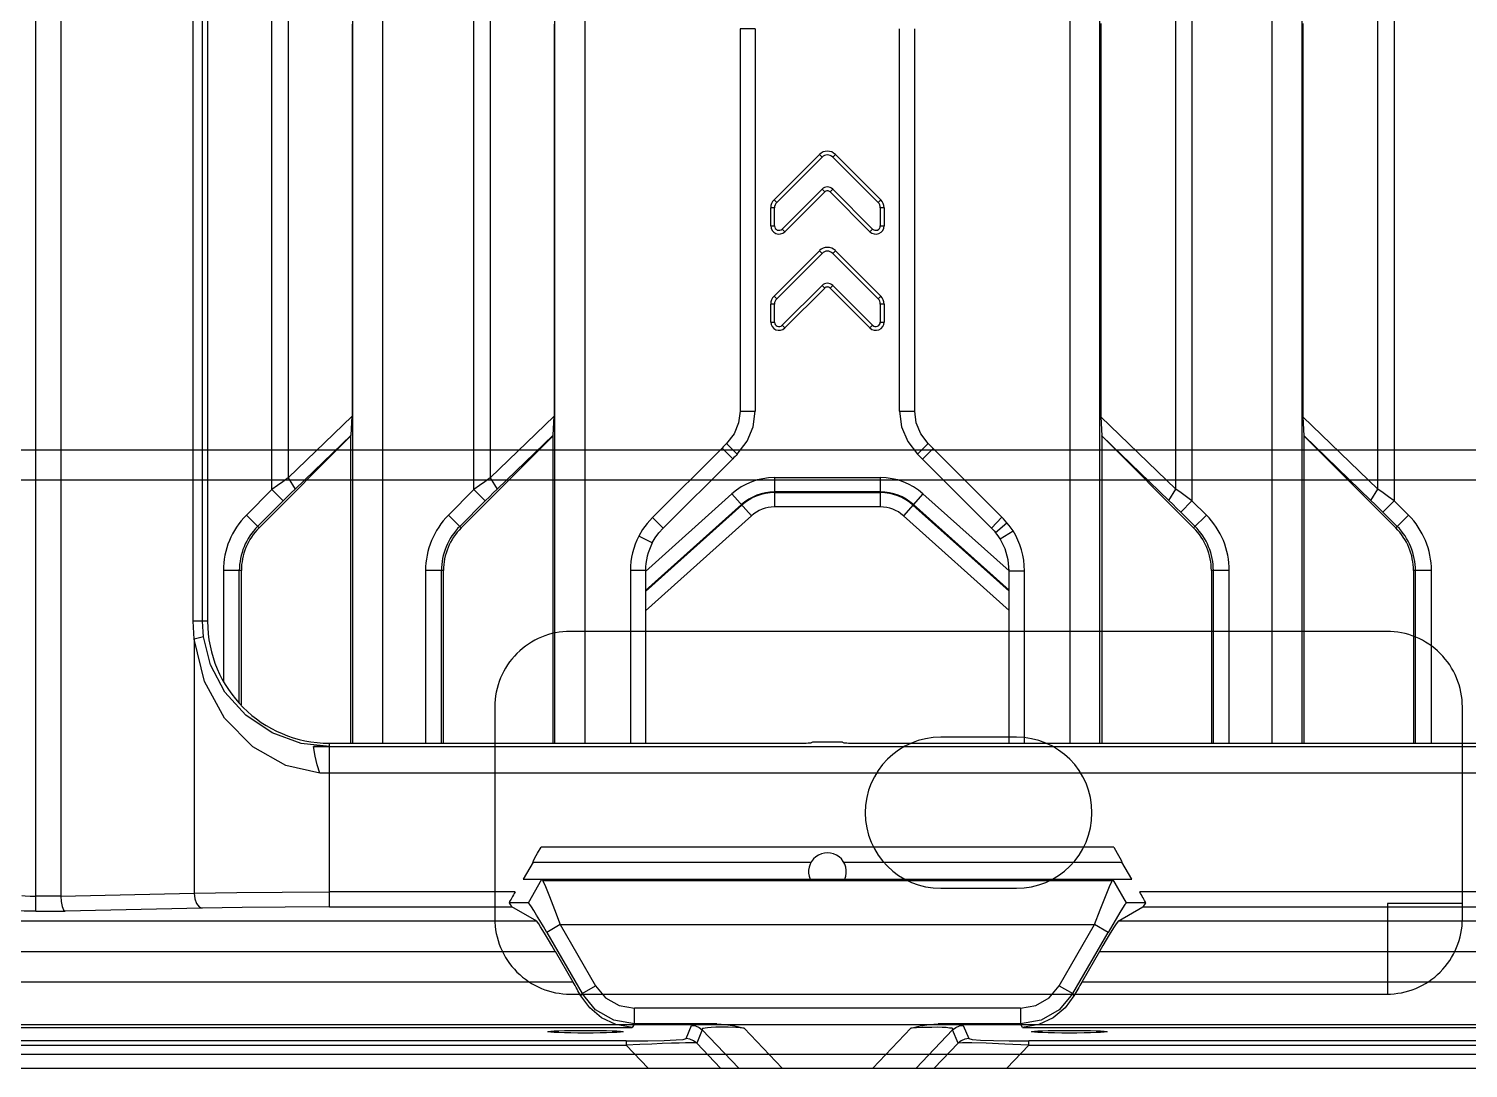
# Model space of a CAD drawing. Header units: millimetres. Extents: x -3132 to 28633, y 682 to 5849.
# Drawn here: x 24383.1 to 24478.3, y 2085.7 to 2154.5 of the extents above; entities that cross this region are included whole.
import ezdxf

# ---------------------------------------------------------------- set-up
doc = ezdxf.new("R2010")
doc.units = ezdxf.units.MM
doc.layers.add('02___PRT_ALL_AXES', color=7, linetype='Continuous')

# ---------------------------------------------------------------- blocks, each defined once
blk = doc.blocks.new('rtjg')
at = {"linetype": 'Continuous'}
for p, q in [((18562.022, 1774.196), (18562.022, 2753.423)), ((18563.689, 2752.418), (18563.689, 1775.201)), ((18630.42, 2008.896), (18630.42, 1785.309)), ((18643.79, 2008.896), (18643.79, 1785.309)), ((18632.413, 1785.309), (18632.413, 2007.989)), ((18645.783, 1785.309), (18645.783, 2007.989)), ((18572.441, 1793.376), (18572.441, 1985.727)), ((18598.358, 1785.309), (18598.358, 1985.657)), ((18596.361, 1785.309), (18596.361, 1983.66)), ((18584.988, 1785.309), (18584.988, 1972.287)), ((18582.991, 1785.309), (18582.991, 1970.29)), ((18573.058, 1793.376), (18573.058, 1965.125)), ((18573.389, 1958.627), (18573.389, 1793.376)), ((18577.642, 1802.082), (18577.642, 1837.75)), ((18591.012, 1802.082), (18591.012, 1837.75)), ((18637.434, 1802.117), (18637.434, 1837.715)), ((18638.503, 1838.488), (18638.503, 1801.344)), ((18650.804, 1802.117), (18650.804, 1837.715)), ((18651.873, 1838.488), (18651.873, 1801.344)), ((18578.711, 1836.977), (18578.711, 1802.855)), ((18592.081, 1836.977), (18592.081, 1802.855)), ((18582.952, 1832.882), (18582.952, 1806.95)), ((18596.322, 1832.882), (18596.322, 1806.95)), ((18632.473, 1832.924), (18632.473, 1806.908)), ((18645.843, 1832.924), (18645.843, 1806.908)), ((18608.612, 1832.568), (18608.612, 1807.264)), ((18609.612, 1832.567), (18608.612, 1832.567)), ((18609.612, 1832.567), (18609.612, 1807.263)), ((18619.163, 1807.264), (18619.164, 1832.568)), ((18620.164, 1807.264), (18620.164, 1832.568)), ((18613.859, 1824.254), (18610.859, 1821.254)), ((18614.035, 1824.077), (18613.859, 1824.254)), ((18614.919, 1824.254), (18614.742, 1824.077)), ((18617.919, 1821.254), (18614.919, 1824.254)), ((18611.035, 1821.077), (18614.035, 1824.077)), ((18614.742, 1824.077), (18617.742, 1821.077)), ((18614.035, 1821.956), (18611.401, 1819.322)), ((18611.578, 1819.145), (18614.212, 1821.779)), ((18614.212, 1821.779), (18614.035, 1821.956)), ((18614.742, 1821.956), (18614.566, 1821.779)), ((18614.566, 1821.779), (18617.2, 1819.145)), ((18617.377, 1819.322), (18614.742, 1821.956)), ((18610.889, 1820.724), (18610.639, 1820.724)), ((18610.639, 1819.534), (18610.639, 1820.724)), ((18610.859, 1821.254), (18611.035, 1821.077)), ((18610.889, 1819.534), (18610.889, 1820.724)), ((18617.742, 1821.077), (18617.919, 1821.254)), ((18618.139, 1820.724), (18617.889, 1820.724)), ((18617.889, 1820.724), (18617.889, 1819.534)), ((18618.139, 1820.724), (18618.139, 1819.534)), ((18610.639, 1819.534), (18610.889, 1819.534)), ((18617.889, 1819.534), (18618.139, 1819.534)), ((18611.401, 1819.322), (18611.578, 1819.145)), ((18617.2, 1819.145), (18617.377, 1819.322)), ((18613.859, 1817.89), (18610.859, 1814.89)), ((18611.035, 1814.713), (18614.035, 1817.713)), ((18614.035, 1817.713), (18613.859, 1817.89)), ((18614.919, 1817.89), (18614.742, 1817.713)), ((18614.742, 1817.713), (18617.742, 1814.713)), ((18617.919, 1814.89), (18614.919, 1817.89)), ((18610.859, 1814.89), (18611.035, 1814.713)), ((18614.035, 1815.592), (18611.401, 1812.958)), ((18611.578, 1812.781), (18614.212, 1815.415)), ((18614.212, 1815.415), (18614.035, 1815.592)), ((18614.742, 1815.592), (18614.566, 1815.415)), ((18614.566, 1815.415), (18617.2, 1812.781)), ((18617.377, 1812.958), (18614.742, 1815.592)), ((18617.742, 1814.713), (18617.919, 1814.89)), ((18610.889, 1814.36), (18610.639, 1814.36)), ((18610.639, 1813.17), (18610.639, 1814.36)), ((18610.889, 1813.17), (18610.889, 1814.36)), ((18618.139, 1814.36), (18617.889, 1814.36)), ((18617.889, 1814.36), (18617.889, 1813.17)), ((18618.139, 1814.36), (18618.139, 1813.17)), ((18610.639, 1813.17), (18610.889, 1813.17)), ((18611.401, 1812.958), (18611.578, 1812.781)), ((18617.2, 1812.781), (18617.377, 1812.958)), ((18617.889, 1813.17), (18618.139, 1813.17)), ((18608.612, 1807.263), (18609.612, 1807.263)), ((18619.163, 1807.264), (18620.163, 1807.264)), ((18582.952, 1806.95), (18578.711, 1802.855)), ((18582.884, 1805.693), (18582.952, 1806.95)), ((18596.322, 1806.95), (18592.081, 1802.855)), ((18596.254, 1805.693), (18596.322, 1806.95)), ((18637.434, 1802.117), (18632.473, 1806.908)), ((18632.473, 1806.908), (18632.542, 1805.64)), ((18650.804, 1802.117), (18645.843, 1806.908)), ((18645.843, 1806.908), (18645.912, 1805.64)), ((18576.795, 1799.554), (18582.849, 1805.609)), ((18579.174, 1802.11), (18582.884, 1805.693)), ((18582.849, 1805.609), (18582.884, 1805.693)), ((18582.849, 1805.609), (18582.849, 1785.309)), ((18590.165, 1799.554), (18596.219, 1805.609)), ((18592.544, 1802.11), (18596.254, 1805.693)), ((18596.219, 1805.609), (18596.254, 1805.693)), ((18596.219, 1805.609), (18596.219, 1785.309)), ((18632.547, 1805.644), (18636.972, 1801.372)), ((18632.558, 1805.618), (18638.613, 1799.554)), ((18632.558, 1785.309), (18632.558, 1805.618)), ((18645.917, 1805.644), (18650.342, 1801.372)), ((18645.928, 1805.618), (18651.983, 1799.554)), ((18645.928, 1785.309), (18645.928, 1805.618)), ((18607.418, 1804.831), (18602.825, 1800.25)), ((18608.124, 1804.123), (18607.418, 1804.831)), ((18608.43, 1804.426), (18607.722, 1805.132)), ((18620.351, 1804.419), (18621.059, 1805.125)), ((18621.385, 1804.801), (18620.678, 1804.094)), ((18625.928, 1800.258), (18621.385, 1804.801)), ((18603.526, 1799.537), (18608.124, 1804.123)), ((18620.678, 1804.094), (18625.232, 1799.54)), ((18578.711, 1802.855), (18579.174, 1802.11)), ((18592.081, 1802.855), (18592.544, 1802.11)), ((18610.888, 1802.878), (18617.897, 1802.878)), ((18610.888, 1802.878), (18610.888, 1800.936)), ((18617.897, 1800.936), (18617.897, 1802.878)), ((18577.642, 1802.082), (18575.955, 1800.394)), ((18578.387, 1801.337), (18577.642, 1802.082)), ((18591.012, 1802.082), (18589.325, 1800.394)), ((18591.757, 1801.337), (18591.012, 1802.082)), ((18608.069, 1801.799), (18602.359, 1796.675)), ((18609.366, 1800.354), (18608.069, 1801.799)), ((18617.897, 1801.929), (18610.888, 1801.929)), ((18610.888, 1801.885), (18617.897, 1801.885)), ((18620.711, 1801.803), (18619.416, 1800.356)), ((18626.419, 1796.706), (18620.711, 1801.803)), ((18636.972, 1801.372), (18637.434, 1802.117)), ((18650.342, 1801.372), (18650.804, 1802.117)), ((18576.7, 1799.649), (18578.387, 1801.337)), ((18590.07, 1799.649), (18591.757, 1801.337)), ((18608.703, 1801.093), (18602.359, 1795.401)), ((18602.359, 1795.341), (18608.732, 1801.06)), ((18617.897, 1800.936), (18610.888, 1800.936)), ((18620.049, 1801.063), (18626.419, 1795.365)), ((18626.419, 1795.424), (18620.078, 1801.096)), ((18638.503, 1801.344), (18637.758, 1800.599)), ((18638.708, 1799.649), (18637.758, 1800.599)), ((18639.453, 1800.394), (18638.503, 1801.344)), ((18651.873, 1801.344), (18651.128, 1800.599)), ((18652.078, 1799.649), (18651.128, 1800.599)), ((18652.823, 1800.394), (18651.873, 1801.344)), ((18575.955, 1800.394), (18576.795, 1799.554)), ((18589.325, 1800.394), (18590.165, 1799.554)), ((18602.359, 1794.067), (18609.366, 1800.354)), ((18603.526, 1799.537), (18602.825, 1800.25)), ((18619.416, 1800.356), (18626.419, 1794.092)), ((18625.232, 1799.54), (18625.928, 1800.258)), ((18625.499, 1799.251), (18626.265, 1799.894)), ((18638.613, 1799.554), (18639.453, 1800.394)), ((18651.983, 1799.554), (18652.823, 1800.394)), ((18602.806, 1798.563), (18601.914, 1799.015)), ((18625.821, 1798.826), (18626.667, 1799.361)), ((18575.623, 1796.726), (18574.435, 1796.726)), ((18574.435, 1796.726), (18574.435, 1789.427)), ((18575.489, 1788.014), (18575.489, 1796.726)), ((18575.623, 1787.839), (18575.623, 1796.726)), ((18588.993, 1796.726), (18587.805, 1796.726)), ((18587.805, 1796.726), (18587.805, 1785.309)), ((18588.859, 1785.309), (18588.859, 1796.726)), ((18588.993, 1785.309), (18588.993, 1796.726)), ((18602.359, 1796.726), (18601.359, 1796.726)), ((18601.359, 1796.726), (18601.359, 1785.309)), ((18602.359, 1796.726), (18602.359, 1785.309)), ((18626.419, 1796.706), (18627.419, 1796.715)), ((18626.419, 1785.309), (18626.419, 1796.706)), ((18627.419, 1785.309), (18627.419, 1796.712)), ((18640.973, 1796.726), (18639.785, 1796.726)), ((18639.785, 1796.726), (18639.785, 1785.309)), ((18639.919, 1785.309), (18639.919, 1796.726)), ((18640.973, 1785.309), (18640.973, 1796.726)), ((18654.343, 1796.726), (18653.155, 1796.726)), ((18653.155, 1796.726), (18653.155, 1785.309)), ((18653.289, 1785.309), (18653.289, 1796.726)), ((18654.343, 1785.309), (18654.343, 1796.726)), ((18573.389, 1793.376), (18572.441, 1793.376)), ((18573.124, 1792.337), (18572.512, 1792.181)), ((18572.512, 1792.181), (18572.512, 1775.391)), ((18581.455, 1785.309), (18612.315, 1785.309)), ((18581.455, 1785.092), (18581.455, 1785.309)), ((18613.402, 1785.379), (18613.306, 1785.341)), ((18615.376, 1785.379), (18613.402, 1785.379)), ((18615.376, 1785.379), (18615.471, 1785.341)), ((18616.463, 1785.309), (18681.904, 1785.309)), ((18580.392, 1785.088), (18581.455, 1785.089)), ((18581.455, 1785.089), (18665.031, 1785.089)), ((18581.455, 1774.476), (18581.455, 1785.089)), ((18581.455, 1783.335), (18580.82, 1783.334)), ((18665.031, 1783.335), (18581.455, 1783.335)), ((18633.328, 1778.442), (18595.45, 1778.442)), ((18594.915, 1777.447), (18594.257, 1776.309)), ((18594.915, 1777.447), (18613.313, 1777.447)), ((18615.464, 1777.447), (18633.863, 1777.447)), ((18634.52, 1776.309), (18633.863, 1777.447)), ((18594.257, 1776.309), (18634.52, 1776.309)), ((18594.611, 1774.756), (18595.508, 1776.309)), ((18633.216, 1776.212), (18595.562, 1776.212)), ((18595.562, 1776.212), (18595.735, 1775.823)), ((18634.166, 1774.756), (18633.27, 1776.309)), ((18563.689, 1775.196), (18562.022, 1775.196)), ((18563.689, 1775.201), (18572.512, 1775.391)), ((18563.689, 1775.201), (18563.713, 1774.827)), ((18593.735, 1775.475), (18581.455, 1775.475)), ((18594.611, 1774.756), (18593.332, 1774.756)), ((18635.446, 1774.756), (18634.166, 1774.756)), ((18672.891, 1775.475), (18635.043, 1775.475)), ((18562.022, 1774.196), (18563.973, 1774.196)), ((18573.038, 1774.392), (18563.973, 1774.196)), ((18581.455, 1774.476), (18593.521, 1774.476)), ((18595.16, 1773.529), (18593.521, 1774.476)), ((18633.618, 1773.529), (18635.257, 1774.476)), ((18635.257, 1774.476), (18672.891, 1774.476)), ((18595.16, 1773.529), (18383.618, 1773.529)), ((18596.721, 1773.309), (18595.825, 1772.792)), ((18596.721, 1773.309), (18632.057, 1773.309)), ((18596.721, 1773.309), (18599.058, 1769.261)), ((18629.719, 1769.261), (18632.057, 1773.309)), ((18632.953, 1772.792), (18632.057, 1773.309)), ((18697.487, 1773.529), (18633.618, 1773.529)), ((18595.825, 1772.792), (18598.162, 1768.743)), ((18630.616, 1768.743), (18632.953, 1772.792)), ((18382.386, 1771.53), (18596.392, 1771.53)), ((18597.563, 1769.502), (18596.392, 1771.53)), ((18632.386, 1771.53), (18631.215, 1769.502)), ((18632.386, 1771.53), (18699.585, 1771.53)), ((18597.563, 1769.502), (18381.215, 1769.502)), ((18598.162, 1768.743), (18599.058, 1769.261)), ((18629.719, 1769.261), (18630.616, 1768.743)), ((18701.613, 1769.502), (18631.215, 1769.502)), ((18598.079, 1768.599), (18598.162, 1768.743)), ((18630.616, 1768.743), (18630.699, 1768.599)), ((18627.154, 1767.779), (18601.624, 1767.779)), ((18601.624, 1766.744), (18601.624, 1767.779)), ((18627.154, 1767.779), (18627.154, 1766.744)), ((18377.293, 1766.504), (18601.485, 1766.504)), ((18601.624, 1766.744), (18601.485, 1766.504)), ((18607.072, 1766.744), (18601.624, 1766.744)), ((18605.039, 1765.764), (18605.401, 1766.637)), ((18606.107, 1766.344), (18605.746, 1765.472)), ((18608.521, 1763.809), (18606.107, 1766.344)), ((18608.875, 1766.454), (18611.394, 1763.809)), ((18617.384, 1763.809), (18619.902, 1766.454)), ((18622.671, 1766.344), (18620.257, 1763.809)), ((18627.154, 1766.744), (18621.705, 1766.744)), ((18623.032, 1765.472), (18622.671, 1766.344)), ((18623.377, 1766.637), (18623.739, 1765.764)), ((18627.293, 1766.504), (18627.154, 1766.744)), ((18627.293, 1766.504), (18701.613, 1766.504)), ((18601.077, 1765.623), (18377.701, 1765.623)), ((18377.701, 1765.331), (18601.077, 1765.331)), ((18601.077, 1765.623), (18601.077, 1765.331)), ((18602.523, 1763.809), (18601.077, 1765.331)), ((18605.746, 1765.472), (18607.326, 1763.809)), ((18621.452, 1763.809), (18623.032, 1765.472)), ((18627.701, 1765.331), (18626.254, 1763.809)), ((18711.661, 1765.623), (18627.701, 1765.623)), ((18627.701, 1765.331), (18627.701, 1765.623)), ((18627.701, 1765.331), (18711.661, 1765.331)), ((18239.389, 1763.809), (18739.389, 1763.809))]:
    blk.add_line(p, q, dxfattribs=at)
for points in [[(18608.612, 1807.264), (18608.511, 1806.503), (18608.213, 1805.779), (18607.722, 1805.132)], [(18608.43, 1804.426), (18609.08, 1805.281), (18609.478, 1806.245), (18609.612, 1807.264)], [(18619.164, 1807.264), (18619.299, 1806.242), (18619.698, 1805.275), (18620.351, 1804.419)], [(18621.059, 1805.125), (18620.564, 1805.775), (18620.265, 1806.501), (18620.164, 1807.264)], [(18632.553, 1805.614), (18632.55, 1805.625), (18632.55, 1805.633), (18632.547, 1805.644)], [(18645.923, 1805.614), (18645.92, 1805.625), (18645.92, 1805.633), (18645.917, 1805.644)], [(18578.711, 1802.855), (18578.361, 1802.605), (18578.005, 1802.347), (18577.642, 1802.082)], [(18592.081, 1802.855), (18591.731, 1802.605), (18591.375, 1802.347), (18591.012, 1802.082)], [(18578.387, 1801.337), (18578.657, 1801.605), (18578.92, 1801.863), (18579.174, 1802.11)], [(18591.757, 1801.337), (18592.027, 1801.605), (18592.29, 1801.863), (18592.544, 1802.11)], [(18638.503, 1801.344), (18638.141, 1801.609), (18637.784, 1801.867), (18637.434, 1802.117)], [(18651.873, 1801.344), (18651.511, 1801.609), (18651.154, 1801.867), (18650.804, 1802.117)], [(18636.972, 1801.372), (18637.226, 1801.125), (18637.488, 1800.867), (18637.758, 1800.599)], [(18650.342, 1801.372), (18650.596, 1801.125), (18650.858, 1800.867), (18651.128, 1800.599)], [(18602.825, 1800.25), (18602.459, 1799.851), (18602.155, 1799.436), (18601.914, 1799.015)], [(18602.806, 1798.563), (18602.997, 1798.896), (18603.237, 1799.222), (18603.526, 1799.537)], [(18625.232, 1799.54), (18625.322, 1799.449), (18625.411, 1799.352), (18625.499, 1799.251)], [(18626.265, 1799.894), (18626.154, 1800.022), (18626.043, 1800.142), (18625.928, 1800.258)], [(18626.666, 1799.361), (18626.543, 1799.539), (18626.41, 1799.716), (18626.265, 1799.894)], [(18625.82, 1798.825), (18625.722, 1798.969), (18625.617, 1799.107), (18625.499, 1799.251)], [(18626.419, 1796.706), (18626.352, 1797.448), (18626.152, 1798.16), (18625.82, 1798.825)], [(18572.512, 1792.181), (18572.473, 1792.578), (18572.449, 1792.976), (18572.441, 1793.376)], [(18573.124, 1792.337), (18573.087, 1792.681), (18573.065, 1793.028), (18573.058, 1793.376)], [(18580.82, 1783.334), (18578.576, 1783.843), (18576.376, 1785.07), (18574.508, 1786.964), (18573.18, 1789.395), (18572.512, 1792.181)], [(18581.455, 1785.092), (18579.588, 1785.3), (18577.652, 1785.992), (18575.912, 1787.156), (18574.53, 1788.694), (18573.587, 1790.484), (18573.124, 1792.337)], [(18581.455, 1785.092), (18581.102, 1785.092), (18580.748, 1785.091), (18580.392, 1785.088)], [(18580.821, 1783.335), (18580.647, 1783.868), (18580.509, 1784.448), (18580.392, 1785.088)], [(18594.912, 1777.442), (18594.943, 1777.521), (18595.046, 1777.722), (18595.219, 1778.037), (18595.45, 1778.442)], [(18633.328, 1778.442), (18633.556, 1778.042), (18633.732, 1777.722), (18633.836, 1777.519), (18633.865, 1777.443)], [(18595.558, 1776.212), (18595.546, 1776.242), (18595.541, 1776.275), (18595.542, 1776.309)], [(18595.735, 1775.823), (18596.003, 1775.166), (18596.341, 1774.302), (18596.721, 1773.309)], [(18632.057, 1773.309), (18632.432, 1774.29), (18632.773, 1775.162), (18633.044, 1775.827), (18633.216, 1776.212)], [(18633.236, 1776.309), (18633.237, 1776.275), (18633.231, 1776.242), (18633.22, 1776.212)], [(18561.105, 1775.238), (18561.324, 1775.215), (18561.645, 1775.201), (18562.022, 1775.196)], [(18563.713, 1774.827), (18563.774, 1774.508), (18563.863, 1774.288), (18563.973, 1774.196)], [(18572.512, 1775.391), (18575.319, 1775.437), (18578.334, 1775.465), (18581.455, 1775.475)], [(18572.512, 1775.391), (18572.555, 1775.021), (18572.666, 1774.706), (18572.835, 1774.481), (18573.038, 1774.392)], [(18595.825, 1772.792), (18595.599, 1773.18), (18595.369, 1773.57), (18595.153, 1773.93), (18594.964, 1774.238), (18594.814, 1774.476), (18594.705, 1774.641), (18594.638, 1774.733), (18594.611, 1774.756)], [(18634.166, 1774.756), (18634.068, 1774.634), (18633.807, 1774.227), (18633.416, 1773.583), (18632.953, 1772.792)], [(18562.022, 1774.196), (18561.267, 1774.201), (18560.627, 1774.216), (18560.189, 1774.238)], [(18581.455, 1774.476), (18578.518, 1774.466), (18575.68, 1774.438), (18573.038, 1774.392)], [(18599.058, 1769.261), (18599.718, 1768.474), (18600.614, 1767.957), (18601.624, 1767.779)], [(18627.154, 1767.779), (18628.164, 1767.957), (18629.06, 1768.474), (18629.719, 1769.261)], [(18601.485, 1766.504), (18600.404, 1766.691), (18599.452, 1767.141), (18598.666, 1767.797), (18598.079, 1768.599)], [(18601.624, 1766.744), (18600.257, 1766.986), (18599.055, 1767.68), (18598.162, 1768.743)], [(18630.616, 1768.743), (18629.723, 1767.68), (18628.521, 1766.986), (18627.154, 1766.744)], [(18630.699, 1768.599), (18630.112, 1767.797), (18629.325, 1767.141), (18628.373, 1766.691), (18627.293, 1766.504)], [(18605.401, 1766.637), (18605.632, 1766.685), (18606.205, 1766.72), (18607.072, 1766.744)], [(18605.401, 1766.637), (18605.658, 1766.603), (18605.899, 1766.504), (18606.107, 1766.344)], [(18608.875, 1766.454), (18608.334, 1766.496), (18607.835, 1766.532), (18607.402, 1766.514), (18607.017, 1766.517), (18606.694, 1766.507), (18606.455, 1766.487), (18606.3, 1766.463), (18606.201, 1766.435), (18606.116, 1766.428), (18606.097, 1766.387), (18606.107, 1766.344)], [(18607.072, 1766.744), (18607.655, 1766.709), (18608.26, 1766.608), (18608.875, 1766.454)], [(18619.902, 1766.454), (18620.518, 1766.608), (18621.123, 1766.709), (18621.705, 1766.744)], [(18622.671, 1766.344), (18622.676, 1766.404), (18622.623, 1766.459), (18622.456, 1766.467), (18622.254, 1766.495), (18621.977, 1766.512), (18621.642, 1766.517), (18621.303, 1766.513), (18620.968, 1766.502), (18620.638, 1766.511), (18620.285, 1766.484), (18619.902, 1766.454)], [(18621.705, 1766.744), (18622.589, 1766.72), (18623.155, 1766.684), (18623.377, 1766.637)], [(18622.671, 1766.344), (18622.877, 1766.502), (18623.117, 1766.602), (18623.377, 1766.637)], [(18601.077, 1765.623), (18602.503, 1765.63), (18603.584, 1765.65), (18604.387, 1765.68), (18604.856, 1765.717), (18605.039, 1765.764)], [(18605.746, 1765.472), (18605.611, 1765.485), (18605.359, 1765.49), (18605.012, 1765.487), (18604.579, 1765.477), (18604.066, 1765.462), (18603.467, 1765.44), (18602.775, 1765.411), (18601.98, 1765.375), (18601.077, 1765.331)], [(18605.746, 1765.472), (18605.54, 1765.63), (18605.299, 1765.73), (18605.039, 1765.764)], [(18623.739, 1765.764), (18623.481, 1765.731), (18623.24, 1765.631), (18623.032, 1765.472)], [(18627.701, 1765.331), (18626.125, 1765.406), (18624.891, 1765.456), (18623.937, 1765.484), (18623.327, 1765.489), (18623.032, 1765.472)], [(18623.739, 1765.764), (18623.964, 1765.712), (18624.518, 1765.673), (18625.372, 1765.645), (18626.408, 1765.629), (18627.701, 1765.623)]]:
    blk.add_lwpolyline(points, dxfattribs=at)
for centre, radius, start, end in [((18614.389, 1823.724), 0.75, 45.00003, 134.99998), ((18614.389, 1823.724), 0.5, 45.00005, 134.99998), ((18614.389, 1821.602), 0.5, 44.99999, 134.99998), ((18614.389, 1821.602), 0.25, 44.99997, 134.99998), ((18611.389, 1820.724), 0.75, 135, 179.99994), ((18611.389, 1820.724), 0.5, 135, 179.99995), ((18617.389, 1820.724), 0.5, 0, 44.99999), ((18617.389, 1820.724), 0.75, 0, 44.99999), ((18611.189, 1819.534), 0.55, 180.00004, 315), ((18611.189, 1819.534), 0.3, 180.00002, 315), ((18617.589, 1819.534), 0.55, 225.00013, 0), ((18617.589, 1819.534), 0.3, 225.00005, 0), ((18614.389, 1817.36), 0.75, 45.00003, 134.99998), ((18614.389, 1817.36), 0.5, 45.00005, 134.99998), ((18614.389, 1815.238), 0.5, 44.99999, 134.99998), ((18611.389, 1814.36), 0.75, 135, 179.99994), ((18614.389, 1815.238), 0.25, 44.99997, 134.99998), ((18617.389, 1814.36), 0.75, 0, 44.99999), ((18611.389, 1814.36), 0.5, 135, 179.99995), ((18617.389, 1814.36), 0.5, 0, 44.99999), ((18611.189, 1813.17), 0.55, 180.00004, 315), ((18611.189, 1813.17), 0.3, 180.00002, 315), ((18617.589, 1813.17), 0.55, 225.00013, 0), ((18617.589, 1813.17), 0.3, 225.00005, 0), ((18663.686, 1748.415), 79.68, 134.61732, 134.92528), ((18663.686, 1748.415), 78.68, 134.61137, 134.92528), ((18564.869, 1748.286), 78.925, 44.99933, 45.33387), ((18564.869, 1748.286), 79.925, 44.99933, 45.3289), ((18610.888, 1798.657), 4.221, 90, 131.89966), ((18617.897, 1798.657), 4.221, 48.18708, 90), ((18610.888, 1798.657), 3.272, 90, 131.89966), ((18610.888, 1798.657), 3.228, 90, 131.89966), ((18617.897, 1798.657), 3.272, 48.18708, 90), ((18617.897, 1798.657), 3.228, 48.18708, 90), ((18610.888, 1798.657), 2.279, 90, 131.89966), ((18617.897, 1798.657), 2.279, 48.18708, 90), ((18579.623, 1796.726), 5.188, 135, 180), ((18579.623, 1796.726), 4.134, 135, 180), ((18579.623, 1796.726), 4, 135, 180), ((18592.993, 1796.726), 5.188, 135, 180), ((18592.993, 1796.726), 4.134, 135, 180), ((18592.993, 1796.726), 4, 135, 180), ((18635.785, 1796.726), 4, 0, 45.00069), ((18635.785, 1796.726), 4.134, 0.00001, 44.99999), ((18635.785, 1796.726), 5.188, 0.00001, 44.99999), ((18649.155, 1796.726), 4, 0, 45.00069), ((18649.155, 1796.726), 4.134, 0.00001, 44.99999), ((18649.155, 1796.726), 5.188, 0.00001, 44.99999), ((18606.359, 1796.726), 5, 152.75191, 180), ((18606.359, 1796.726), 4, 152.65263, 179.99999), ((18622.419, 1796.726), 4.999, 359.84083, 31.81758), ((18581.455, 1793.376), 8.066, 180, 270), ((18614.389, 1776.809), 1.25, 336.42182, 203.57818)]:
    blk.add_arc(centre, radius, start, end, dxfattribs=at)
for centre, major_axis, ratio, start_param, end_param in [((18612.315, 1785.344), (0.996, 0), 0.034921, -1.570796, -0.087266), ((18616.463, 1785.344), (0.996, 0), 0.034921, -3.054326, -1.570796), ((18593.775, 1775.475), (0.579, 1), 0.030215, -4.694904, -3.893281), ((18592.945, 1775.475), (-0.578, 1), 0.030233, -3.92824, -3.193974), ((18635.003, 1775.475), (-0.579, 1), 0.030215, -2.389905, -1.588282), ((18635.833, 1775.475), (0.578, 1), 0.030233, -3.089211, -2.354945), ((18596.311, 1771.53), (-1.156, 2), 0.030233, -1.588271, -0.052381), ((18632.467, 1771.53), (1.156, 2), 0.030233, 0.052381, 1.588271), ((18597.442, 1769.502), (-1.734, 3), 0.030233, -1.894063, -1.588271), ((18631.336, 1769.502), (1.734, 3), 0.030233, -4.694914, -4.389123)]:
    blk.add_ellipse(centre, major_axis=major_axis, ratio=ratio, start_param=start_param, end_param=end_param, dxfattribs=at)
for centre in [(18598.389, 1766.224), (18630.389, 1766.224)]:
    blk.add_ellipse(centre, major_axis=(2.5, 0), ratio=0.034921, dxfattribs=at)
blk = doc.blocks.new('*U107')
blk.add_blockref('rtjg', (-18489.389, -2267.309))
blk = doc.blocks.new('*U108')
at = {"color": 0, "linetype": 'ByBlock', "lineweight": -2, "transparency": 16777216}
blk.add_blockref('*U107', (1000, 0), dxfattribs=at)
blk = doc.blocks.new('hfnv')
at = {"color": 114, "linetype": 'Continuous', "true_color": 0x139b48}
for p, q in [((20332.576, 6547.585), (20749.376, 6547.585)), ((20749.376, 6545.585), (20332.576, 6545.585)), ((20332.576, 6509.585), (20749.376, 6509.585)), ((20749.376, 6507.585), (20332.576, 6507.585))]:
    blk.add_line(p, q, dxfattribs=at)
for points in [[(20643.976, 6530.585), (20643.976, 6516.585, 0.414214), (20648.976, 6511.585), (20702.976, 6511.585, 0.414214), (20707.976, 6516.585), (20707.976, 6530.585, 0.414214), (20702.976, 6535.585), (20648.976, 6535.585, 0.414214)], [(20678.476, 6518.585, 1), (20678.476, 6528.585), (20673.476, 6528.585, 1), (20673.476, 6518.585)]]:
    blk.add_lwpolyline(points, format="xyb", close=True, dxfattribs=at)
at = {"layer": '02___PRT_ALL_AXES', "color": 114, "linetype": 'Continuous', "true_color": 0x139b48}
blk.add_lwpolyline([(20707.976, 6517.585), (20703.026, 6517.585), (20703.026, 6511.593)], dxfattribs=at)
blk = doc.blocks.new('*U116')
blk.add_blockref('hfnv', (-20547.976, -7013.085))
blk = doc.blocks.new('*U117')
at = {"color": 0, "linetype": 'ByBlock', "lineweight": -2, "transparency": 16777216}
blk.add_blockref('*U116', (1000, 0), dxfattribs=at)

msp = doc.modelspace()

# ---------------------------------------------------------------- block references
for name, p in [('*U117', (23317.901, 2592.128)), ('*U108', (23310.901, 2589.228))]:
    msp.add_blockref(name, p)

doc.saveas('drawing.dxf')
